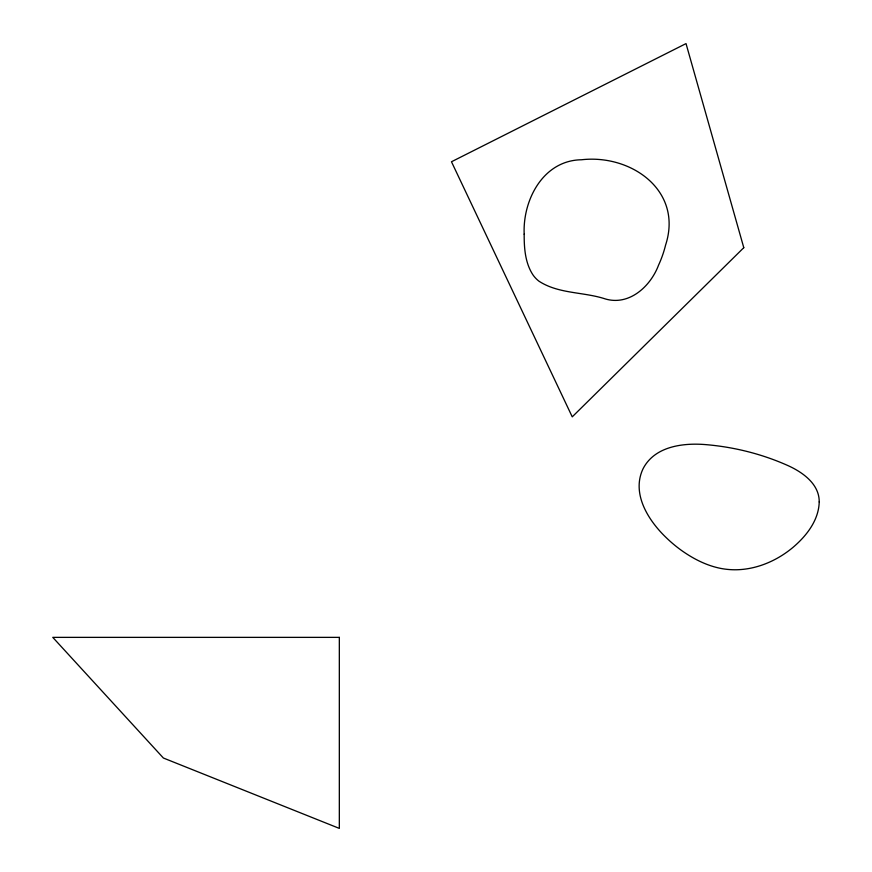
<?xml version="1.0" encoding="UTF-8"?>
<svg xmlns="http://www.w3.org/2000/svg" width="872" height="872" viewBox="0 0 872 872"><rect width="100%" height="100%" fill="white"/><g stroke="black" fill="none" stroke-linecap="round" stroke-linejoin="round"><path stroke-width="1.31" d="M524.181 234.176C524.105 247.986 525.118 262.766 532.825 274.68A28.547 28.547 0 0 0 538.929 281.166C558.124 293.744 582.474 291.858 603.838 298.464C628.254 306.813 650.37 286.942 658.567 265.132A111.115 111.115 0 0 0 665.576 245.119C683.31 190.761 631.306 154.05 581.526 159.761C543.202 160.285 522.622 199.971 524.181 234.176M819.222 501.923C818.754 520.486 806.229 536.247 792.604 547.714A103.626 103.626 0 0 1 780.843 556.129C767.633 564.228 752.438 569.351 736.884 569.754A75.853 75.853 0 0 1 720.327 568.326C706.124 565.427 693.011 558.636 681.283 550.276A135.215 135.215 0 0 1 666.372 537.784C648.517 520.769 631.164 493.77 643.056 468.755C654.676 446.093 683.43 442.682 706.189 444.655C734.616 447.096 762.771 454.192 788.779 465.964C803.199 472.657 819.375 484.265 819.222 501.923M743.783 247.681L572.239 416.849L451.478 161.756L686.024 43.6L743.783 247.681M339.328 637.367L52.778 637.367L163.38 758.019L339.328 828.4L339.328 637.367"/></g></svg>
